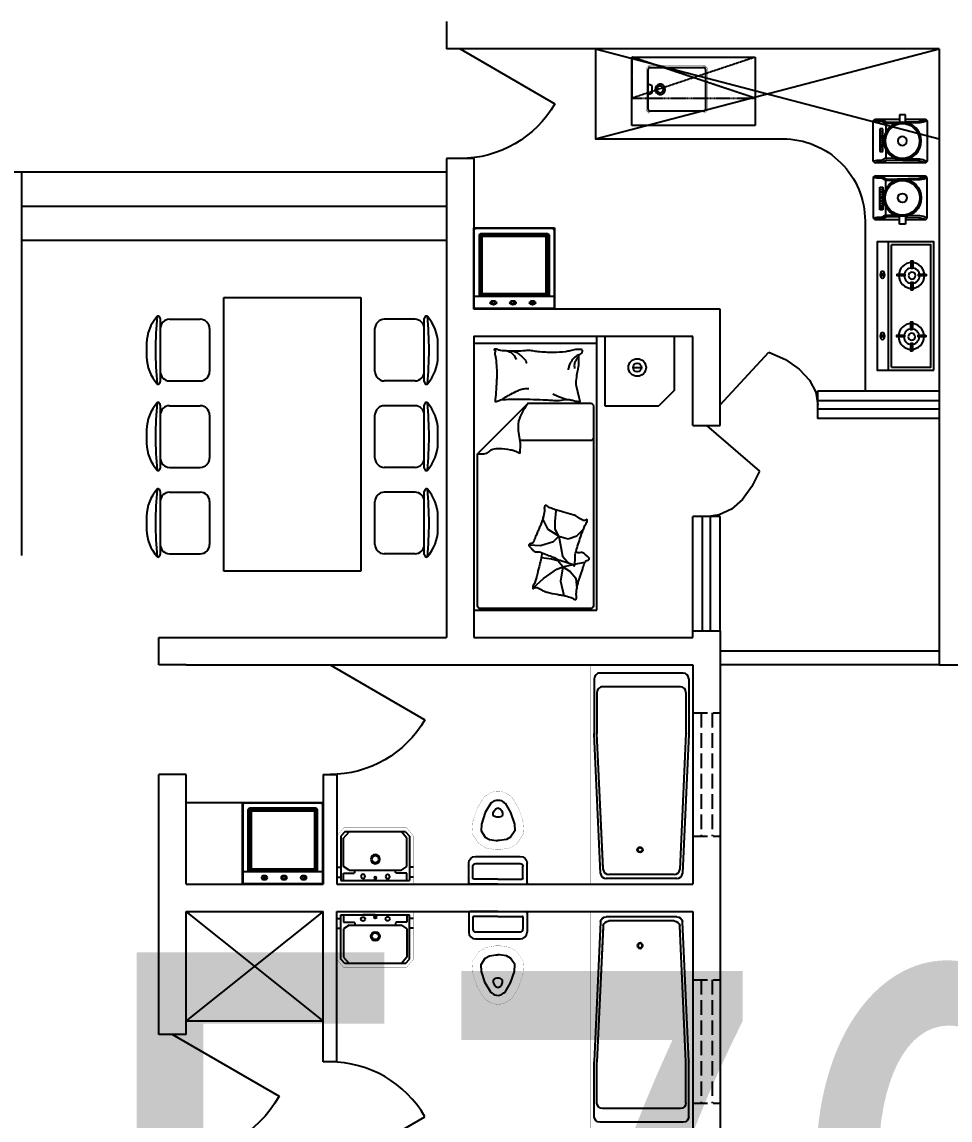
# Model space of a CAD drawing. Header units: millimetres. Extents: x 751 to 49128, y 379 to 40024.
# Drawn here: x 18140 to 24918, y 11655 to 19677 of the extents above; entities that cross this region are included whole.
import ezdxf
from ezdxf.enums import TextEntityAlignment as Align

# ---------------------------------------------------------------- set-up
doc = ezdxf.new("R2010")
doc.units = ezdxf.units.MM
for name, pattern in [('DASH', [0.35, 0.25, -0.1]), ('DASHED', [0.75, 0.5, -0.25]), ('HIDDEN', [7.5, 5, -2.5])]:
    doc.linetypes.add(name, pattern=pattern)
for name, color, linetype in [('LAYER1', 5, 'Continuous'), ('PUB_TEXT', 7, 'Continuous'), ('PUB_WINDW', 7, 'Continuous'), ('TOTHER', 7, 'Continuous'), ('WALL', 255, 'Continuous'), ('WINDOW', 2, 'Continuous')]:
    doc.layers.add(name, color=color, linetype=linetype)
doc.styles.add('-宋体', font='SimSun.ttf', dxfattribs={"width": 0.8})
doc.styles.add('DIM_FONT', font='SIMPLEX', dxfattribs={"width": 0.8})
doc.styles.add('SIMPLEX', font='SIMPLEX.SHX')
doc.styles.get("Standard").update_dxf_attribs({"font": 'arial.ttf'})

# ---------------------------------------------------------------- blocks, each defined once
blk = doc.blocks.new('_DBLK')
blk.add_line((-0.5, 0), (0, -0.866))
blk.add_arc((-0.5, 0), 1, 300, 0)
at = {"style": 'SIMPLEX', "flags": 9}
blk.add_attdef('A', text='', height=1, dxfattribs=at).set_placement((0, 1.5), align=Align.MIDDLE)
blk = doc.blocks.new('P11KIT03')
at = {"color": 0, "linetype": 'ByBlock'}
for p, q in [((92.1, 203.2), (117.5, 203.2)), ((92.1, 170.4), (92.1, 203.2)), ((117.5, 203.2), (117.5, 170.4)), ((6.3, 184.2), (0, 177.8)), ((0, 177.8), (0, 6.3)), ((0, 177.8), (15.9, 171.4)), ((92.1, 184.2), (6.3, 184.2)), ((12.7, 181), (6.3, 184.2)), ((34.9, 174.6), (12.7, 181)), ((15.9, 171.4), (31.8, 168.3)), ((31.8, 168.3), (79.2, 167.2)), ((92.1, 173.3), (34.9, 174.6)), ((222.2, 184.2), (117.5, 184.2)), ((171.4, 171.4), (117.5, 172.7)), ((133.7, 166), (174.6, 165.1)), ((190.5, 181), (171.4, 171.4)), ((174.6, 165.1), (193.7, 174.6)), ((174.6, 165.1), (174.6, 129.8)), ((187.3, 47.6), (187.3, 142.9)), ((187.3, 142.9), (200, 142.9)), ((212.7, 181), (190.5, 181)), ((193.7, 174.6), (212.7, 174.6)), ((200, 142.9), (200, 47.6)), ((222.2, 184.2), (212.7, 181)), ((212.7, 174.6), (228.6, 177.8)), ((228.6, 177.8), (222.2, 184.2)), ((228.6, 6.3), (228.6, 177.8)), ((200, 133.3), (187.3, 133.3)), ((200, 123.8), (187.3, 123.8)), ((200, 114.3), (187.3, 114.3)), ((200, 104.8), (187.3, 104.8)), ((200, 95.2), (187.3, 95.2)), ((174.6, 54.4), (174.6, 19.1)), ((200, 85.7), (187.3, 85.7)), ((200, 76.2), (187.3, 76.2)), ((200, 66.7), (187.3, 66.7)), ((200, 57.1), (187.3, 57.1)), ((200, 47.6), (187.3, 47.6)), ((15.9, 12.7), (0, 6.3)), ((0, 6.3), (6.3, 0)), ((12.7, 3.2), (6.3, 0)), ((6.3, 0), (222.2, 0)), ((34.9, 9.5), (12.7, 3.2)), ((15.9, 12.7), (31.8, 15.9)), ((31.8, 15.9), (79.2, 16.9)), ((171.4, 12.7), (34.9, 9.5)), ((133.7, 18.1), (174.6, 19.1)), ((190.5, 3.2), (171.4, 12.7)), ((174.6, 19.1), (193.7, 9.5)), ((212.7, 3.2), (190.5, 3.2)), ((193.7, 9.5), (212.7, 9.5)), ((212.7, 9.5), (228.6, 6.3)), ((222.2, 0), (212.7, 3.2)), ((222.2, 0), (228.6, 6.3)), ((228.6, 6.3), (222.2, 0))]:
    blk.add_line(p, q, dxfattribs=at)
for radius in [79.4, 73, 19.1]:
    blk.add_circle((104.8, 92.1), radius, dxfattribs=at)
blk = doc.blocks.new('_GCBLK')
at = {"linetype": 'DASH'}
for p, q in [((-0.5, -0.5), (-0.5, 0.5)), ((0.5, -0.5), (0.5, 0.5)), ((-0.5, 0.2), (0.5, 0.2)), ((-0.5, -0.2), (0.5, -0.2))]:
    blk.add_line(p, q, dxfattribs=at)
at = {"style": 'SIMPLEX', "flags": 9}
blk.add_attdef('A', text='', height=1, dxfattribs=at).set_placement((0, 1.5), align=Align.MIDDLE)
blk = doc.blocks.new('M_E10')
for p, q in [((-740, -70), (-740, -680)), ((-700, -30), (-302.2, -30)), ((-600, -50), (-300, -50)), ((-300, -50), (694.6, -95.9)), ((-297.8, -30.2), (724.3, -76.1)), ((-640, -90), (-640, -660)), ((730, -135.6), (730, -614.4)), ((760, -115.9), (760, -634.1)), ((-700, -720), (-302.2, -720)), ((-600, -700), (-300, -700)), ((694.6, -654.1), (-300, -700)), ((684.7, -654.2), (-300, -700)), ((724.3, -673.9), (-297.8, -719.8))]:
    blk.add_line(p, q)
at = {"const_width": 1.5}
for points in [[(-800, 0), (800, 0)], [(-800, -750), (-800, 0)], [(800, 0), (800, -750)], [(800, -750), (-800, -750)]]:
    blk.add_lwpolyline(points, dxfattribs=at)
for radius in [20, 16]:
    blk.add_circle((550, -385.5), radius)
for centre, start, end in [((-700, -70), 90, 180), ((-600, -90), 90, 180), ((-302.2, -70), 83.79655, 90), ((720, -115.9), 0, 83.79655), ((690, -135.6), 0, 83.36749), ((690, -614.4), 276.63251, 0), ((720, -634.1), 276.20345, 0), ((-700, -680), 180, 270), ((-600, -660), 180, 270), ((-302.2, -680), 270, 276.20345)]:
    blk.add_arc(centre, 40, start, end)
at = {"width": 0.8, "flags": 9}
for tag in ['XSIZE', 'YSIZE']:
    blk.add_attdef(tag, (0, 0), '', height=0.5, dxfattribs=at)
blk = doc.blocks.new('M_E0')
for p, q in [((-277.4, -50.8), (-250.9, -50.8)), ((-250.9, -26), (251.3, -26)), ((-250.9, -349.5), (-250.9, -26)), ((-231.8, -26), (-231.8, -79)), ((-231.8, -79), (-154.3, -79)), ((0.2, -26), (-89.8, -26)), ((-89.8, -26), (90.2, -26)), ((232.2, -79), (153.2, -79)), ((232.2, -26), (232.2, -79)), ((251.3, -349.5), (251.3, -26)), ((279.3, -50.8), (252.7, -50.8)), ((-278.9, -123.2), (-250.9, -123.2)), ((-190.6, -100.3), (-231.8, -126.8)), ((-231.8, -126.8), (-231.8, -335.3)), ((-190.6, -100.3), (189.4, -100.3)), ((-149.3, -84), (-149.3, -100.3)), ((148.2, -84), (148.2, -100.3)), ((192.2, -101.1), (232.1, -126.8)), ((232.1, -126.8), (232.1, -335.3)), ((280.7, -123.2), (252.7, -123.2)), ((-221.5, -381.3), (-250.9, -349.5)), ((-231.8, -335.3), (-190.6, -381.3)), ((221.8, -381.3), (-221.5, -381.3)), ((232.1, -335.3), (190.9, -381.3)), ((221.8, -381.3), (251.3, -349.5))]:
    blk.add_line(p, q)
at = {"const_width": 1.5}
for points in [[(-280, 0), (-280, -350)], [(-280, 0), (280, 0)], [(280, 0), (280, -350)], [(-280, -350), (-230, -410)], [(280, -350), (230, -410)], [(-230, -410), (230, -410)]]:
    blk.add_lwpolyline(points, dxfattribs=at)
for centre, radius in [((-88.9, -56.1), 15), ((0.9, -43.7), 8), ((90.8, -54.3), 15), ((0.9, -181.6), 33.1), ((0.9, -181.6), 24.9)]:
    blk.add_circle(centre, radius)
for centre, start, end in [((-154.3, -84), 0, 90), ((153.2, -84), 90, 180), ((189.4, -105.3), 57.24435, 90)]:
    blk.add_arc(centre, 5, start, end)
at = {"width": 0.8, "flags": 9}
for tag in ['XSIZE', 'YSIZE']:
    blk.add_attdef(tag, (0, 0), '', height=0.5, dxfattribs=at)
blk = doc.blocks.new('M_B8IMA')
for p, q in [((0.2774, 1.9293), (0.202, 1.6557)), ((0.5, 0), (0.2774, 1.9293)), ((0.202, 1.6557), (0.1396, 1.3096)), ((0.1396, 1.3096), (0.093, 0.9062)), ((0.093, 0.9062), (0.0642, 0.4632)), ((-0.5, 0.5), (0.0562, 0.5)), ((0.0642, 0.4632), (0.0545, 0)), ((0.0562, 0.5), (0.0562, -0.5)), ((-0.5, 0.15), (0.0562, 0.15)), ((-0.5, -0.15), (0.0562, -0.15)), ((-0.5, -0.5), (0.0562, -0.5))]:
    blk.add_line(p, q)
blk = doc.blocks.new('M_C55HKH')
for p, q in [((0, -52.4), (900, -52.4)), ((25.8, -508.5), (25.8, -1967.8)), ((502.6, -488.5), (45.8, -488.5)), ((502.6, -488.5), (871.6, -858.3)), ((45.8, -761.1), (564.4, -761.1)), ((871.6, -1967.8), (871.6, -858.3)), ((299.4, -1273), (294.5, -1270)), ((306.6, -1352.3), (299.4, -1273)), ((304.8, -1407.4), (306.6, -1352.3)), ((357, -1410.4), (393.4, -1337.5)), ((393.4, -1337.5), (392.3, -1318.1)), ((146.2, -1456.3), (99.8, -1409.5)), ((278.4, -1459.1), (304.8, -1407.4)), ((278.4, -1459.1), (357, -1410.4)), ((210.6, -1478.3), (146.2, -1456.3)), ((278.4, -1459.1), (210.6, -1478.3)), ((278.4, -1459.1), (251, -1605.9)), ((316.5, -1498.2), (278.4, -1459.1)), ((412.1, -1526.9), (316.5, -1498.2)), ((495.3, -1522.7), (412.1, -1526.9)), ((163.5, -1664.3), (88.8, -1648.6)), ((249.3, -1682.4), (175.1, -1666.8)), ((249.3, -1682.4), (195.7, -1717.6)), ((218.9, -1643.3), (211.2, -1652.3)), ((251, -1605.9), (218.9, -1643.3)), ((249.3, -1682.4), (286.2, -1639.5)), ((249.3, -1682.4), (266, -1787)), ((292.2, -1700.3), (249.3, -1682.4)), ((286.2, -1639.5), (333.2, -1627.5)), ((333.2, -1627.5), (405.4, -1617.7)), ((195.7, -1717.6), (153.5, -1766.5)), ((391.2, -1768.8), (292.2, -1700.3)), ((153.5, -1766.5), (147.3, -1840.5)), ((266, -1787), (242.8, -1892.3)), ((468.8, -1838.9), (391.2, -1768.8)), ((45.8, -1987.8), (851.6, -1987.8))]:
    blk.add_line(p, q)
blk.add_lwpolyline([(0, -2000), (0, 0), (900, 0), (900, -2000)], close=True)
for points in [[(135.1, -133.6, -0.263368), (107.1, -114.8, -0.494818), (116.3, -96.1, -0.049225), (134, -94.3, -0.036831), (157.6, -96.1, -0.031893), (195.6, -104.2, 0.035782), (229.5, -111.2, 0.032941), (319.2, -117.1, 0.026564), (430.4, -111.2, 0.017905), (467.9, -105.8, -0.033397), (488.1, -103.6, -0.03204), (525.2, -104.3, 0.018442), (589.5, -107.3, 0.010837), (654.3, -106.6, 0.014624), (702.2, -103.6, 0.111249), (724.7, -96.3, -0.153708), (741.6, -92.3, -0.076444), (749.1, -94, -0.215512), (751, -96.1, -0.585858), (748.4, -99.1, 0.363489), (743.5, -101.7, 0.191716), (743.4, -113.2, -0.129675), (745.4, -129.9, -0.01735), (742.4, -146.7, 0.019326), (739.8, -161.8, 0.018818), (733.1, -230.1, 0.021828), (732.2, -289.4, 0.006204), (733.6, -323.2, 0.001963), (739.8, -430.1, 0.028341), (744, -466.2, -0.117014), (743.5, -475.1, -0.36606), (742.1, -476.1, -0.03973), (728.5, -473.3, -0.048309), (714.7, -467.8, 0.062981), (704.1, -463.9, 0.04058), (680.7, -460.5, 0.014345), (613.9, -458.3, 0.005484), (488.5, -459, 0.007153), (392.3, -462, 0.008762), (349.8, -464.7, -0.008153), (304.1, -467.6, -0.06251), (247, -463.2, 0.078669), (201.4, -461.2, 0.047825), (179, -465.9, -0.034494), (148.2, -473.3, -0.023571), (122.9, -476.3, -0.510228), (121.9, -475.1), (129.4, -445.1), (150.1, -362.6, 0.073041), (152.1, -343, 0.023305), (146.3, -281.9, 0.018299), (142.3, -259, -0.01097), (134.9, -221, -0.042281), (132, -186.7, -0.027201), (134.9, -133.3)], [(133.4, -149.6, -0.05369), (147.6, -162.6, -0.070312), (155.7, -174.9, -0.015448), (159.5, -183.4, -0.013244), (163.2, -193.7, -0.082127), (166.2, -211.7, -0.064164), (163.2, -234.9)], [(134.9, -133.6, -0.077379), (169.7, -158.9, -0.077379), (195.2, -193.7, -0.047525), (205.1, -218.3, -0.047525), (210.2, -244.3)], [(608.9, -107.4, 0.027842), (585.2, -118, 0.048685), (572.6, -126.1, 0.023666), (544.7, -150.5, 0.031223), (525.7, -171.1, 0.046801), (520.6, -178.8, 0.023191), (512.5, -195.5)], [(690.9, -101.7, 0.088153), (656.4, -105.2, 0.088153), (625.2, -120.5, 0.077547), (603.6, -142.1, 0.077547), (589.5, -169.3)], [(694.7, -462, 0.016108), (655.8, -435.8, 0.024599), (629, -420.7, 0.009477), (579.9, -397.4, 0.015937), (550.1, -385.1, 0.072521), (533.7, -381.5, 0.033339), (497.5, -381.3)], [(225.5, -460.5, 0.009729), (252.8, -451.5, 0.009729), (279.7, -441.4, 0.007971), (301.4, -432.3, 0.007971), (322.9, -422.6)], [(502.6, -488.5, -0.085272), (565.9, -598.6, -0.124044), (575.2, -686.2), (561.5, -781.6), (563.3, -854.1)], [(563.3, -854.1, -0.027362), (601.8, -837.7, -0.040834), (628.9, -830.3, -0.038441), (716.6, -820.8, -0.076528), (760.7, -826.1, -0.103649), (788.2, -840.5, 0.093398), (818.4, -857, 0.072727), (840.5, -860.8, 0.052315), (871.6, -858.3)], [(400.3, -1581.4, 0.025626), (401.8, -1590.8, 0.0108), (426.4, -1696.7, 0.00456), (445.4, -1768.5, 0.01125), (454.1, -1797.4, 0.069394), (461.7, -1813.2, -0.079756), (468.1, -1827, -0.106399), (468.8, -1838.9, -0.328642), (465.8, -1841.8, -0.299547), (460.8, -1839.5, 0.189917), (454.1, -1834.5, 0.033518), (446, -1832.9, 0.075627), (442.4, -1833, 0.053489), (435.9, -1834.8, 0.017838), (417.6, -1843, 0.038394), (397.1, -1855.1, -0.059529), (383.5, -1862.4, -0.035943), (361.9, -1869, -0.011245), (291.4, -1883.8, -0.006203), (259.2, -1889.3, 0.010783), (240.6, -1892.7, 0.019485), (229.8, -1895.4, 0.005062), (188.4, -1907.7, 0.101392), (167.2, -1919.3, -0.223768), (156.1, -1922.3, -0.25558), (152.7, -1919.5, -0.081563), (149.7, -1906.7, -0.071805), (150.7, -1893, 0.069985), (151.8, -1879, 0.03546), (145.4, -1830.7, 0.029432), (130.3, -1774, 0.001554), (121.1, -1746.5, -0.00152), (111.6, -1718.4, -0.004735), (102.3, -1689.3, 0.00382), (90.8, -1653.2, 0.296001), (66.5, -1633.6, -0.649774), (60.7, -1615.9, -0.02319), (64.7, -1612.6, 0.0288), (67.9, -1609.9, 0.005727), (73, -1605.1, -0.004358), (79.6, -1598.7, -0.027528), (94.1, -1586.2, -0.046214), (103.8, -1580.2, -0.194121), (117.3, -1579, 0.133719), (136.6, -1579.7, 0.005779), (154.6, -1575.2, 0.008882)]]:
    blk.add_lwpolyline(points, format="xyb")
blk.add_lwpolyline([(345.4, -1251, 0.101392), (365.7, -1237.8, -0.223768), (376.5, -1234, -0.25558), (380.2, -1236.5, -0.081563), (384.2, -1249.1, -0.071805), (384.2, -1262.7, 0.069985), (384.1, -1276.8, 0.03546), (394.2, -1324.5, 0.029432), (413.7, -1379.8, 0.001554), (425, -1406.6, -0.00152), (436.5, -1433.9, -0.004735), (448, -1462.2, 0.00382), (462.3, -1497.3, 0.296001), (488, -1515, -0.649774), (495.1, -1532.2, -0.02319), (491.4, -1535.7, 0.0288), (488.4, -1538.7, 0.005727), (483.8, -1543.9, -0.004358), (477.7, -1550.8, -0.027528), (464.1, -1564.3, -0.046214), (454.9, -1571.1, -0.194121), (441.5, -1573.2, 0.133719), (422.3, -1574.1, 0.011505), (387.3, -1586.1, 0.008882), (342.6, -1603.5, 0.012426), (285.7, -1628.6, -0.033612), (264.2, -1636.9), (217.8, -1651.5), (182, -1662.8, 0.224341), (170.4, -1673.5, -0.722772), (163.3, -1673.1, -0.103513), (163.2, -1670, 0.053465), (163.5, -1664.3, 0.030109), (161.3, -1645.6, -0.031436), (159.2, -1627.7, -0.05324), (159.9, -1615.6, 0.05518), (160.5, -1603.9, 0.056271), (157, -1583.3, 0.0108), (124.3, -1479.6, 0.00456), (99.8, -1409.5, 0.01125), (89, -1381.3, 0.069394), (80.2, -1366.2, -0.079756), (72.8, -1352.9, -0.106399), (71.2, -1341.1, -0.328642), (73.9, -1337.9, -0.299547), (79.1, -1339.9, 0.189917), (86.1, -1344.3, 0.033518), (94.3, -1345.3, 0.075627), (98, -1345, 0.053489), (104.3, -1342.6, 0.017838), (121.9, -1333, 0.038394), (141.4, -1319.4, -0.059529), (154.4, -1311.1, -0.035943), (175.4, -1302.8, -0.011245), (244.6, -1282.8, -0.006203), (276.3, -1274.7, 0.010783), (294.5, -1270, 0.019485), (305.2, -1266.5, 0.005062)], format="xyb", close=True)
for centre, start, end in [((45.8, -508.5), 90, 180), ((45.8, -741.1), 180, 270), ((45.8, -1967.8), 180, 270), ((851.6, -1967.8), 270, 0)]:
    blk.add_arc(centre, 20, start, end)
at = {"style": 'DIM_FONT', "width": 0.8, "flags": 9}
for tag in ['YSIZE', 'XSIZE']:
    blk.add_attdef(tag, (0, 0), '', height=0.5, dxfattribs=at)
blk = doc.blocks.new('M_E7')
for p, q in [((-10, 111.7), (-151.3, 111.7)), ((-41.4, 80.8), (-129.8, 80.8)), ((0, -101.7), (0, 101.7)), ((-201.3, 61.7), (-201.3, -265.1)), ((-149.8, 60.8), (-149.8, -264.1)), ((-36.4, -101.7), (-36.4, 75.8)), ((-36.4, -101.7), (-36.4, -279.1)), ((0, -101.7), (0, -305.1)), ((-10, -315.1), (-151.3, -315.1)), ((-41.4, -284.1), (-129.8, -284.1))]:
    blk.add_line(p, q)
at = {"const_width": 1}
for points in [[(-651.5, -24.2), (-636.8, -1.2), (-550.4, 50.7), (-450.5, 83.3), (-371.3, 88.4), (-294, 36.9), (-262.2, -17.7), (-251.9, -84.3), (-251.9, -101.7)], [(-650.7, -180.4), (-636.8, -202.2), (-550.4, -254.1), (-450.5, -286.7), (-371.3, -291.8), (-294, -240.3), (-262.2, -185.7), (-251.9, -119.1), (-251.9, -101.7)]]:
    blk.add_lwpolyline(points, dxfattribs=at)
for points in [[(-596.6, -59.2), (-590.1, -49.1), (-523.1, -8.9), (-438.1, 18.9), (-389.1, 22), (-342.7, -8.9), (-324.7, -39.9), (-317, -89.3), (-317, -101.7)], [(-595.8, -145.3), (-590.1, -154.2), (-523.1, -194.5), (-438.1, -222.3), (-389.1, -225.4), (-342.7, -194.5), (-324.7, -163.5), (-317, -114), (-317, -101.7)]]:
    blk.add_lwpolyline(points)
blk.add_lwpolyline([(-644.2, -14.8, 0.39866), (-642.7, -190.6, 0.39866)], format="xyb", dxfattribs=at)
for centre, radius, start, end in [((-151.3, 61.7), 50, 90, 180), ((-129.8, 60.8), 20, 90, 180), ((-41.4, 75.8), 5, 0, 90), ((-10, 101.7), 10, 0, 90), ((-550.8, -101.9), 62.6, 137.03811, 223.97897), ((-510.5, -114.3), 47.8, 77.26414, 164.66522), ((-541.2, -102.8), 54.1, 1.1332, 40.38164), ((-510.5, -89), 47.8, 195.33478, 282.73586), ((-541.2, -100.6), 54.1, 319.61836, 358.8668), ((-151.3, -265.1), 50, 180, 270), ((-129.8, -264.1), 20, 180, 270), ((-41.4, -279.1), 5, 270, 0), ((-10, -305.1), 10, 270, 0)]:
    blk.add_arc(centre, radius, start, end)
at = {"width": 0.8, "flags": 9}
for tag in ['XSIZE', 'YSIZE']:
    blk.add_attdef(tag, (0, 0), '', height=0.5, dxfattribs=at)
blk = doc.blocks.new('M_C42MSU')
for p, q in [((-900, 0), (-900, -700)), ((-900, 0), (0, 0)), ((0, 0), (0, -900)), ((-900, -700), (-700, -900)), ((0, -900), (-700, -900))]:
    blk.add_line(p, q)
at = {"width": 0.8, "flags": 9}
for tag in ['XSIZE', 'YSIZE']:
    blk.add_attdef(tag, (0, 0), '', height=0.5, dxfattribs=at)
blk = doc.blocks.new('A$C71F0533B')
at = {"layer": 'LAYER1', "color": 7}
for p, q in [((0, 83.6), (937.6, 83.6)), ((22, 105.6), (915.6, 105.6))]:
    blk.add_line(p, q, dxfattribs=at)
for points in [[(0, 413.9), (937.6, 413.9), (937.6, 0), (0, 0)], [(255.2, 356.8), (243.3, 356.8), (243.3, 299.4), (255.2, 299.4)], [(701.2, 359.2), (689.2, 359.2), (689.2, 301.9), (701.2, 301.9)], [(139.3, 258.8), (139.3, 246.8), (196.7, 246.8), (196.7, 258.8)], [(295.8, 258.8), (295.8, 246.8), (353.2, 246.8), (353.2, 258.8)], [(585.2, 261.2), (585.2, 249.3), (642.6, 249.3), (642.6, 261.2)], [(741.8, 261.2), (741.8, 249.3), (799.2, 249.3), (799.2, 261.2)], [(255.2, 200.2), (243.3, 200.2), (243.3, 142.8), (255.2, 142.8)], [(701.2, 202.7), (689.2, 202.7), (689.2, 145.3), (701.2, 145.3)]]:
    blk.add_lwpolyline(points, close=True, dxfattribs=at)
blk.add_lwpolyline([(22, 105.6), (22, 391.9), (915.6, 391.9), (915.6, 105.6)], dxfattribs=at)
for centre, radius in [((246, 249.6), 93.9), ((691.9, 252.1), 93.9), ((244.6, 251.5), 56.3), ((244.5, 251.6), 25.1), ((690.5, 254), 56.3), ((690.4, 254.1), 25.1)]:
    blk.add_circle(centre, radius, dxfattribs=at)
for centre, major_axis, ratio in [((249, 38.9), (24.8, 0), 0.66436), ((249.5, 39), (0, -16.2), 0.383834), ((696.7, 38.9), (24.8, 0), 0.66436), ((697.1, 39), (0, -16.2), 0.383834)]:
    blk.add_ellipse(centre, major_axis=major_axis, ratio=ratio, dxfattribs=at)
blk = doc.blocks.new('M_E15')
for p, q in [((-317.4, -75.5), (73.6, -75.5)), ((-332.2, -379.9), (-332.2, -90.7)), ((88.3, -90.7), (88.3, -379.9)), ((-302.7, -210.6), (-332.2, -197.3)), ((-302.7, -260), (-302.7, -210.6)), ((-332.2, -273.3), (-302.7, -260)), ((73.6, -395.1), (-317.4, -395.1))]:
    blk.add_line(p, q)
for points, const_width in [([(-324.8, -60.3), (-346.9, -83.1)], 2.38), ([(-324.8, -60.3), (80.9, -60.3)], 2.25), ([(103.1, -83.1), (80.9, -60.3)], 2.38), ([(-346.9, -387.5), (-346.9, -83.1)], 2.5), ([(103.1, -83.1), (103.1, -387.5)], 2.5), ([(-346.9, -387.5), (-324.8, -410.3)], 2.38), ([(80.9, -410.3), (103.1, -387.5)], 2.38), ([(80.9, -410.3), (-324.8, -410.3)], 2.25)]:
    blk.add_lwpolyline(points, dxfattribs=dict(const_width=const_width))
for points in [[(-317.4, -75.5), (-322.5, -76.4), (-326.9, -79.1), (-330.2, -83.1), (-331.9, -88.1), (-332.2, -90.7)], [(88.3, -90.7), (87.4, -85.5), (84.9, -81), (80.9, -77.6), (76.1, -75.8), (73.6, -75.5)], [(-280.5, -235.3), (-278.3, -248.3), (-271.9, -259.8), (-262.1, -268.3), (-250, -272.8), (-237.2, -272.8), (-225.2, -268.3), (-215.4, -259.8), (-209, -248.3), (-206.8, -235.3), (-209, -222.3), (-215.4, -210.9), (-225.2, -202.4), (-237.2, -197.8), (-250, -197.8), (-262.1, -202.4), (-271.9, -210.9), (-278.3, -222.3), (-280.5, -235.3)], [(-267.6, -235.3), (-266.2, -243.8), (-262, -251.2), (-255.6, -256.7), (-247.8, -259.7), (-239.5, -259.7), (-231.7, -256.7), (-225.3, -251.2), (-221.1, -243.8), (-219.7, -235.3), (-221.1, -226.8), (-225.3, -219.4), (-231.7, -213.9), (-239.5, -211), (-247.8, -211), (-255.6, -213.9), (-262, -219.4), (-266.2, -226.8), (-267.6, -235.3)], [(-332.2, -379.9), (-331.3, -385.1), (-328.7, -389.7), (-324.8, -393), (-320, -394.9), (-317.4, -395.1)], [(73.6, -395.1), (78.6, -394.2), (83.1, -391.5), (86.3, -387.5), (88.1, -382.5), (88.3, -379.9)]]:
    blk.add_lwpolyline(points)
at = {"layer": 'TOTHER', "linetype": 'Continuous'}
for p, q in [((-450, -500), (-450, 0)), ((-450, 0), (450, 0)), ((450, 0), (450, -500)), ((450, -500), (-450, -500))]:
    blk.add_line(p, q, dxfattribs=at)
at = {"layer": 'TOTHER', "linetype": 'HIDDEN'}
blk.add_line((-450, 0), (-450, -300), dxfattribs=at)
at = {"layer": 'TOTHER', "linetype": 'DASHED'}
for p, q in [((450, -300), (-450, 0)), ((450, 0), (-450, -300)), ((-450, -300), (450, -300))]:
    blk.add_line(p, q, dxfattribs=at)
at = {"width": 0.8, "flags": 9}
for tag in ['XSIZE', 'YSIZE']:
    blk.add_attdef(tag, (0, 0), '', height=0.5, dxfattribs=at)
blk = doc.blocks.new('1T4F79')
for p, q in [((-19160.1, -3603.3), (-19260.1, -3603.3)), ((-16060.1, -3603.3), (-19160.1, -3603.3)), ((-19160.1, -6403.3), (-19160.1, -3603.3)), ((-16060.1, -3853.3), (-19160.1, -3853.3)), ((-16060.1, -4103.3), (-19160.1, -4103.3)), ((-17685.7, -6518.7), (-17685.7, -4518.7)), ((-17685.7, -4518.7), (-16685.7, -4518.7)), ((-16685.7, -4518.7), (-16685.7, -6518.7)), ((-18149.9, -4673), (-18149.9, -5133)), ((-18082.4, -4678), (-17857.4, -4678)), ((-16289.1, -4678), (-16514.1, -4678)), ((-16221.6, -5133), (-16221.6, -4673)), ((-17789.9, -4745.5), (-17789.9, -5060.5)), ((-16581.6, -5060.5), (-16581.6, -4745.5)), ((-18249.9, -4853.5), (-18249.9, -4952.6)), ((-16121.6, -4952.6), (-16121.6, -4853.5)), ((-14697, -5029.9), (-14635.4, -5029.9)), ((-18082.4, -5128), (-17857.4, -5128)), ((-16289.1, -5128), (-16514.1, -5128)), ((-18149.9, -5304.4), (-18149.9, -5764.4)), ((-18082.4, -5309.4), (-17857.4, -5309.4)), ((-16289.1, -5309.4), (-16514.1, -5309.4)), ((-16221.6, -5764.4), (-16221.6, -5304.4)), ((-17789.9, -5376.9), (-17789.9, -5691.9)), ((-16581.6, -5691.9), (-16581.6, -5376.9)), ((-18249.9, -5484.8), (-18249.9, -5584)), ((-16121.6, -5584), (-16121.6, -5484.8)), ((-18082.4, -5759.4), (-17857.4, -5759.4)), ((-16289.1, -5759.4), (-16514.1, -5759.4)), ((-18149.9, -5935.7), (-18149.9, -6395.7)), ((-16221.6, -6395.7), (-16221.6, -5935.7)), ((-18082.4, -5940.7), (-17857.4, -5940.7)), ((-17789.9, -6008.2), (-17789.9, -6323.2)), ((-16581.6, -6323.2), (-16581.6, -6008.2)), ((-16289.1, -5940.7), (-16514.1, -5940.7)), ((-18249.9, -6116.2), (-18249.9, -6215.3)), ((-16121.6, -6215.3), (-16121.6, -6116.2)), ((-18082.4, -6390.7), (-17857.4, -6390.7)), ((-16289.1, -6390.7), (-16514.1, -6390.7)), ((-16685.7, -6518.7), (-17685.7, -6518.7)), ((-12460.1, -7103.3), (-14060.1, -7103.3)), ((-12460.1, -7203.3), (-14060.1, -7203.3)), ((-17550.8, -8209.3), (-17960.1, -8209.3)), ((-16960.1, -9803.3), (-17960.1, -9003.3)), ((-16960.1, -9003.3), (-17960.1, -9803.3)), ((-17960.1, -9803.3), (-16960.1, -9803.3))]:
    blk.add_line(p, q)
for radius in [64.1, 64.1, 30.8]:
    blk.add_circle((-14666.2, -5029.9), radius)
for centre, radius, start, end in [((-17934.4, -4863.2), 315.6, 139.27346, 178.23486), ((-15472, -4903), 2712.7, 174.8023, 185.1977), ((-18166, -4663.8), 10, 67.33001, 139.27346), ((-18169.9, -4673), 20, 0, 67.33001), ((-18082.4, -4745.5), 67.5, 90, 180), ((-17857.4, -4745.5), 67.5, 0, 90), ((-16514.1, -4745.5), 67.5, 90, 180), ((-16289.1, -4745.5), 67.5, 0, 90), ((-16201.6, -4673), 20, 112.66999, 180), ((-16205.5, -4663.8), 10, 40.72654, 112.66999), ((-16437.1, -4863.2), 315.6, 1.76514, 40.72654), ((-18899.5, -4903), 2712.7, 354.8023, 5.1977), ((-17934.4, -4942.9), 315.6, 181.76514, 220.72654), ((-16437.1, -4942.9), 315.6, 319.27346, 358.23486), ((-18169.9, -5133), 20, 292.66999, 0), ((-18082.4, -5060.5), 67.5, 180, 270), ((-17857.4, -5060.5), 67.5, 270, 0), ((-16514.1, -5060.5), 67.5, 180, 270), ((-16289.1, -5060.5), 67.5, 270, 0), ((-16201.6, -5133), 20, 180, 247.33001), ((-18166, -5142.3), 10, 220.72654, 292.66999), ((-16205.5, -5142.3), 10, 247.33001, 319.27346), ((-17934.4, -5494.5), 315.6, 139.27346, 178.23486), ((-15472, -5534.4), 2712.7, 174.8023, 185.1977), ((-18166, -5295.2), 10, 67.33001, 139.27346), ((-18169.9, -5304.4), 20, 0, 67.33001), ((-16201.6, -5304.4), 20, 112.66999, 180), ((-16205.5, -5295.2), 10, 40.72654, 112.66999), ((-16437.1, -5494.5), 315.6, 1.76514, 40.72654), ((-18899.5, -5534.4), 2712.7, 354.8023, 5.1977), ((-18082.4, -5376.9), 67.5, 90, 180), ((-17857.4, -5376.9), 67.5, 0, 90), ((-16514.1, -5376.9), 67.5, 90, 180), ((-16289.1, -5376.9), 67.5, 0, 90), ((-17934.4, -5574.2), 315.6, 181.76514, 220.72654), ((-16437.1, -5574.2), 315.6, 319.27346, 358.23486), ((-18082.4, -5691.9), 67.5, 180, 270), ((-17857.4, -5691.9), 67.5, 270, 0), ((-16514.1, -5691.9), 67.5, 180, 270), ((-16289.1, -5691.9), 67.5, 270, 0), ((-18169.9, -5764.4), 20, 292.66999, 0), ((-16201.6, -5764.4), 20, 180, 247.33001), ((-18166, -5773.6), 10, 220.72654, 292.66999), ((-16205.5, -5773.6), 10, 247.33001, 319.27346), ((-17934.4, -6125.9), 315.6, 139.27346, 178.23486), ((-15472, -6165.7), 2712.7, 174.8023, 185.1977), ((-18166, -5926.5), 10, 67.33001, 139.27346), ((-18169.9, -5935.7), 20, 0, 67.33001), ((-16201.6, -5935.7), 20, 112.66999, 180), ((-16205.5, -5926.5), 10, 40.72654, 112.66999), ((-16437.1, -6125.9), 315.6, 1.76514, 40.72654), ((-18899.5, -6165.7), 2712.7, 354.8023, 5.1977), ((-18082.4, -6008.2), 67.5, 90, 180), ((-17857.4, -6008.2), 67.5, 0, 90), ((-16514.1, -6008.2), 67.5, 90, 180), ((-16289.1, -6008.2), 67.5, 0, 90), ((-17934.4, -6205.6), 315.6, 181.76514, 220.72654), ((-16437.1, -6205.6), 315.6, 319.27346, 358.23486), ((-18082.4, -6323.2), 67.5, 180, 270), ((-17857.4, -6323.2), 67.5, 270, 0), ((-16514.1, -6323.2), 67.5, 180, 270), ((-16289.1, -6323.2), 67.5, 270, 0), ((-18166, -6405), 10, 220.72654, 292.66999), ((-18169.9, -6395.7), 20, 292.66999, 0), ((-16201.6, -6395.7), 20, 180, 247.33001), ((-16205.5, -6405), 10, 247.33001, 319.27346)]:
    blk.add_arc(centre, radius, start, end)
at = {"layer": 'LAYER1', "color": 7}
for p, q in [((-14971.8, -2703.3), (-12460.1, -3359.2)), ((-15860.1, -4603.3), (-15860.1, -4009.3)), ((-15860.1, -4009.3), (-15269.4, -4009.3)), ((-15269.4, -4009.3), (-15269.4, -4603.3)), ((-15845.8, -4012.6), (-15856.8, -4023.6)), ((-15856.8, -4600), (-15856.8, -4023.6)), ((-15845.8, -4012.6), (-15283.7, -4012.6)), ((-15808.4, -4050), (-15819.4, -4061)), ((-15819.4, -4512), (-15819.4, -4061)), ((-15816.1, -4512), (-15816.1, -4053.3)), ((-15816.1, -4053.3), (-15313.4, -4053.3)), ((-15808.4, -4050), (-15321.1, -4050)), ((-15310.1, -4061), (-15321.1, -4050)), ((-15313.4, -4053.3), (-15313.4, -4512)), ((-15310.1, -4061), (-15310.1, -4512)), ((-15283.7, -4012.6), (-15272.7, -4023.6)), ((-15272.7, -4023.6), (-15272.7, -4600)), ((-15269.4, -4512), (-15860.1, -4512)), ((-15269.4, -4600), (-15860.1, -4600)), ((-15269.4, -4603.3), (-15860.1, -4603.3)), ((-17550.8, -8209.3), (-17550.8, -8803.3)), ((-16960.1, -8209.3), (-17550.8, -8209.3)), ((-17536.5, -8212.6), (-17547.5, -8223.6)), ((-17547.5, -8223.6), (-17547.5, -8800)), ((-16974.4, -8212.6), (-17536.5, -8212.6)), ((-17510.1, -8261), (-17499.1, -8250)), ((-17510.1, -8261), (-17510.1, -8712)), ((-17506.8, -8253.3), (-17506.8, -8712)), ((-17004.1, -8253.3), (-17506.8, -8253.3)), ((-17011.8, -8250), (-17499.1, -8250)), ((-17011.8, -8250), (-17000.8, -8261)), ((-17004.1, -8712), (-17004.1, -8253.3)), ((-17000.8, -8712), (-17000.8, -8261)), ((-16974.4, -8212.6), (-16963.4, -8223.6)), ((-16963.4, -8800), (-16963.4, -8223.6)), ((-16960.1, -8803.3), (-16960.1, -8209.3)), ((-17550.8, -8712), (-16960.1, -8712)), ((-17550.8, -8800), (-16960.1, -8800)), ((-17550.8, -8803.3), (-16960.1, -8803.3))]:
    blk.add_line(p, q, dxfattribs=at)
blk.add_lwpolyline([(-14971.8, -3359.8), (-12460.1, -2703.3)], dxfattribs=at)
blk.add_lwpolyline([(-14971.8, -2703.3), (-14971.8, -3359.8), (-13602.6, -3359.5, -0.414287), (-13002.5, -3959.5), (-13002.5, -5203.3)], format="xyb", dxfattribs=at)
for points in [[(-15325.2, -4063.3), (-15325.2, -4500.9), (-15805.6, -4500.9), (-15805.6, -4063.3)], [(-15333.6, -4071.7), (-15333.6, -4492.5), (-15798.4, -4492.5), (-15798.4, -4071.7)], [(-17495, -8263.3), (-17495, -8700.9), (-17014.5, -8700.9), (-17014.5, -8263.3)], [(-17486.6, -8271.7), (-17486.6, -8692.5), (-17021.7, -8692.5), (-17021.7, -8271.7)]]:
    blk.add_lwpolyline(points, close=True, dxfattribs=at)
for centre, major_axis, ratio in [((-15717.2, -4557.1), (-22.2, 0), 0.636765), ((-15718.1, -4556.4), (0, 13.8), 0.47826), ((-15574.3, -4557.1), (-22.2, 0), 0.636765), ((-15575.2, -4556.4), (0, 13.8), 0.47826), ((-15431.3, -4557.1), (-22.2, 0), 0.636765), ((-15432.2, -4556.4), (0, 13.8), 0.47826)]:
    blk.add_ellipse(centre, major_axis=major_axis, ratio=ratio, dxfattribs=at)
at = {"layer": 'LAYER1', "color": 7, "extrusion": (0, 0, -1)}
for centre, major_axis, ratio in [((-17388.8, -8757.1), (22.2, 0), 0.636765), ((-17388, -8756.4), (0, 13.8), 0.47826), ((-17245.9, -8757.1), (22.2, 0), 0.636765), ((-17245, -8756.4), (0, 13.8), 0.47826), ((-17102.9, -8757.1), (22.2, 0), 0.636765), ((-17102, -8756.4), (0, 13.8), 0.47826)]:
    blk.add_ellipse(centre, major_axis=major_axis, ratio=ratio, dxfattribs=at)
at = {"layer": 'WALL'}
for p, q in [((-16060.1, -2503.3), (-16060.1, -2703.3)), ((-15860.1, -2703.3), (-16060.1, -2703.3)), ((-14160.1, -2703.3), (-15860.1, -2703.3)), ((-12460.1, -2703.3), (-14160.1, -2703.3)), ((-12460.1, -2703.3), (-12460.1, -7203.3)), ((-16060.1, -3503.3), (-16060.1, -7003.3)), ((-15860.1, -3503.3), (-16060.1, -3503.3)), ((-15860.1, -3503.3), (-15860.1, -4603.3)), ((-14060.1, -4603.3), (-15860.1, -4603.3)), ((-14060.1, -5203.3), (-14060.1, -4603.3)), ((-15860.1, -4803.3), (-15860.1, -7003.3)), ((-15860.1, -4803.3), (-15860.1, -5203.3)), ((-14260.1, -4803.3), (-15860.1, -4803.3)), ((-14260.1, -5453.3), (-14260.1, -4803.3)), ((-15860.1, -5203.3), (-15860.1, -7003.3)), ((-14060.1, -5453.3), (-14060.1, -5203.3)), ((-14060.1, -5453.3), (-14060.1, -5203.3)), ((-14260.1, -5453.3), (-14260.1, -5403.3)), ((-14260.1, -5453.3), (-14060.1, -5453.3)), ((-14260.1, -5453.3), (-14060.1, -5453.3)), ((-14260.1, -6953.3), (-14060.1, -6953.3)), ((-14260.1, -6953.3), (-14060.1, -6953.3)), ((-14260.1, -7003.3), (-14260.1, -6953.3)), ((-14260.1, -7003.3), (-14260.1, -6953.3)), ((-14060.1, -6953.3), (-14060.1, -14903.3)), ((-18160.1, -7003.3), (-16060.1, -7003.3)), ((-18160.1, -7203.3), (-18160.1, -7003.3)), ((-15860.1, -7003.3), (-14260.1, -7003.3)), ((-17960.1, -7203.3), (-18160.1, -7203.3)), ((-17960.1, -7203.3), (-16960.1, -7203.3)), ((-16960.1, -7203.3), (-16860.1, -7203.3)), ((-16860.1, -7203.3), (-14260.1, -7203.3)), ((-14260.1, -7203.3), (-14260.1, -8803.3)), ((-12460.1, -7203.3), (-12260.1, -7203.3)), ((-17960.1, -8003.3), (-18160.1, -8003.3)), ((-18160.1, -9903.3), (-18160.1, -8003.3)), ((-17960.1, -8803.3), (-17960.1, -8003.3)), ((-16960.1, -8003.3), (-16960.1, -8803.3)), ((-16960.1, -8003.3), (-16860.1, -8003.3)), ((-16860.1, -8003.3), (-16860.1, -8803.3)), ((-17960.1, -8803.3), (-16960.1, -8803.3)), ((-16860.1, -8803.3), (-14260.1, -8803.3)), ((-17960.1, -9003.3), (-16960.1, -9003.3)), ((-17960.1, -9903.3), (-17960.1, -9003.3)), ((-16960.1, -10103.3), (-16960.1, -9003.3)), ((-16860.1, -10103.3), (-16860.1, -9003.3)), ((-16860.1, -9003.3), (-14260.1, -9003.3)), ((-14260.1, -9003.3), (-14260.1, -10903.3)), ((-17960.1, -9903.3), (-18160.1, -9903.3)), ((-16860.1, -10103.3), (-16960.1, -10103.3))]:
    blk.add_line(p, q, dxfattribs=at)
at = {"xscale": -1}
for name, p, rotation in [('A$C71F0533B', (-12913.9, -5049.5), 270), ('M_C55HKH', (-14960.1, -4803.3), 359.9999999999997), ('M_E0', (-16580.1, -8803.3), 180)]:
    blk.add_blockref(name, p, dxfattribs=dict(at, rotation=rotation))
at = {"xscale": -0.5626368000000003, "yscale": 0.5626368000000003, "zscale": 0.5626368000000003, "rotation": 359.9999999999997}
blk.add_blockref('M_C42MSU', (-14903, -4803.3), dxfattribs=at)
at = {"color": 7, "xscale": -1, "rotation": 90}
blk.add_blockref('M_E7', (-15785.3, -8803.3), dxfattribs=at)
blk.add_blockref('M_E0', (-16580.1, -9003.3))
at = {"color": 7, "rotation": 90}
blk.add_blockref('M_E7', (-15785.3, -9003.3), dxfattribs=at)
at = {"layer": 'LAYER1', "color": 7, "xscale": -1.728, "yscale": 1.728, "zscale": 1.728}
blk.add_blockref('P11KIT03', (-12548, -3534.4), dxfattribs=at)
at = {"layer": 'LAYER1', "color": 7, "xscale": 1.728, "yscale": 1.728, "zscale": 1.728, "rotation": 180}
blk.add_blockref('P11KIT03', (-12548, -3631.6), dxfattribs=at)
at = {"layer": 'PUB_TEXT'}
blk.add_blockref('M_E15', (-14254.7, -2763), dxfattribs=at)
at = {"layer": 'PUB_TEXT', "rotation": 270}
blk.add_blockref('M_E10', (-14260.1, -8003.3), dxfattribs=at)
at = {"layer": 'PUB_TEXT', "xscale": -1, "rotation": 270}
blk.add_blockref('M_E10', (-14260.1, -9803.3), dxfattribs=at)
at = {"layer": 'WINDOW'}
for name, p, xscale, yscale, zscale, rotation in [('_DBLK', (-15960.1, -3103.3), -800, 800, 800, 90), ('M_B8IMA', (-14160.1, -6203.3), -1500, 200, 1500, 269.9999999999997), ('M_B8IMA', (-14160.1, -6203.3), -1500, 200, 1500, 270), ('_DBLK', (-16910.1, -7603.3), 800, -800, 800, 270), ('_GCBLK', (-14160.1, -8003.3), 900, 200, 900, 270), ('_GCBLK', (-14160.1, -9953.3), 900, 199.9999999999981, 900, 270), ('_DBLK', (-18060.1, -10353.3), -900, 900, 900, 90), ('_DBLK', (-16910.1, -10503.3), 800, 800, 800, 90)]:
    blk.add_blockref(name, p, dxfattribs=dict(at, xscale=xscale, yscale=yscale, zscale=zscale, rotation=rotation))
at = {"layer": 'WINDOW', "xscale": -1600, "yscale": 200, "zscale": 1600}
blk.add_blockref('M_B8IMA', (-13260.1, -5303.3), dxfattribs=at)
at = {"style": 'DIM_FONT', "width": 0.8, "flags": 9}
for tag, p, rotation in [('YSIZE', (3996.4, 9793.9), 295), ('YSIZE', (-19234.8, -11587.2), 270), ('XSIZE', (-19234.8, -11587.2), 270), ('YSIZE', (-5485.9, -11587.2), 270), ('XSIZE', (-5485.9, -11587.2), 270)]:
    blk.add_attdef(tag, p, '', height=0.5, rotation=rotation, dxfattribs=at)
at = {"width": 0.8, "flags": 9}
for tag, p in [('YSIZE', (-560.1, -6402.9)), ('XSIZE', (-560.1, -6402.9)), ('XSIZE', (-760.1, -6602.9)), ('YSIZE', (-760.1, -6602.9))]:
    blk.add_attdef(tag, p, '', height=0.4, rotation=180, dxfattribs=at)

msp = doc.modelspace()

# ---------------------------------------------------------------- block references
at = {"layer": 'PUB_WINDW'}
msp.add_blockref('1T4F79', (37299.9, 22182.5), dxfattribs=at)

# ---------------------------------------------------------------- texts
at = {"layer": 'PUB_TEXT', "style": '-宋体', "width": 0.8}
msp.add_text('1T4F79', height=4800, dxfattribs=at).set_placement((10613.7, 8080.4))

doc.saveas('drawing.dxf')
